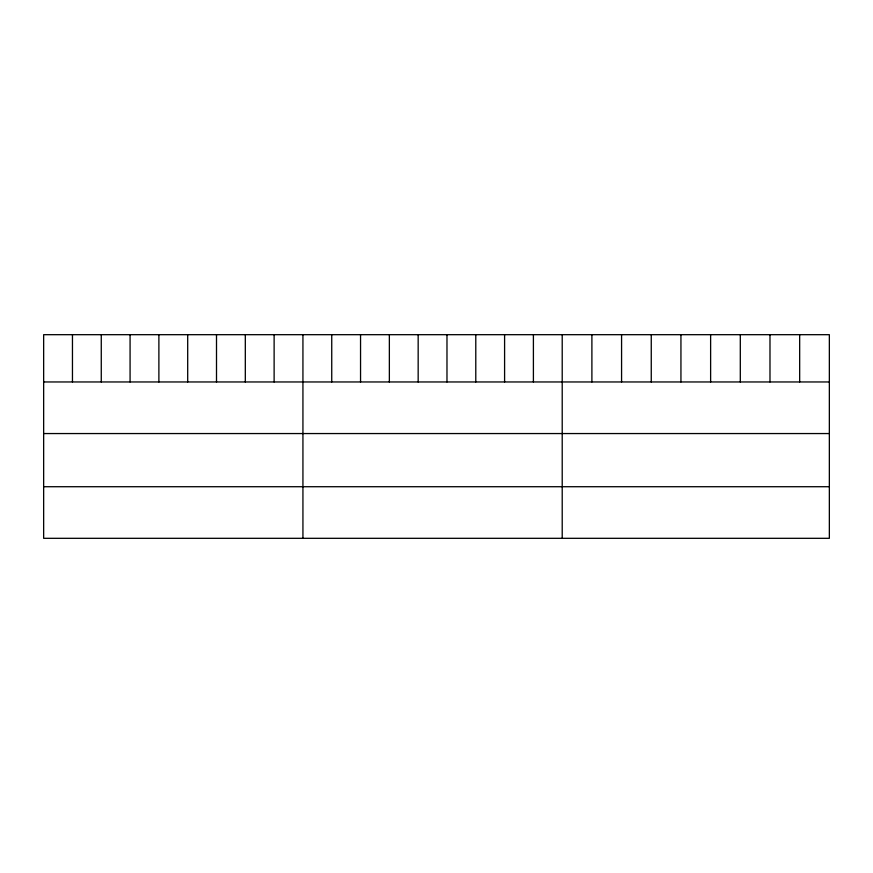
<?xml version="1.0" encoding="UTF-8"?>
<svg xmlns="http://www.w3.org/2000/svg" width="873" height="873" viewBox="0 0 873 873"><rect width="100%" height="100%" fill="white"/><g stroke="black" fill="none" stroke-linecap="round" stroke-linejoin="round"><path stroke-width="1.31" d="M829.35 381.959L829.35 538.314L43.65 538.314L43.65 334.686L829.35 334.686L829.35 381.959L43.65 381.959M43.65 433.554L829.35 433.554M43.65 486.719L829.35 486.719M799.668 334.686L799.668 381.959M769.986 334.686L769.986 381.959M740.304 334.686L740.304 381.959M710.622 334.686L710.622 381.959M680.94 334.686L680.94 381.959M651.258 334.686L651.258 381.959M621.576 334.686L621.576 381.959M591.894 334.686L591.894 381.959M562.212 334.686L562.212 538.314M533.403 334.686L533.403 381.959M504.594 334.686L504.594 381.959M475.785 334.686L475.785 381.959M446.976 334.686L446.976 381.959M418.167 334.686L418.167 381.959M389.358 334.686L389.358 381.959M360.549 334.686L360.549 381.959M331.74 334.686L331.74 381.959M302.931 334.686L302.931 538.314M274.122 334.686L274.122 381.959M245.313 334.686L245.313 381.959M216.504 334.686L216.504 381.959M187.695 334.686L187.695 381.959M158.886 334.686L158.886 381.959M130.077 334.686L130.077 381.959M101.268 334.686L101.268 381.959M72.459 334.686L72.459 381.959"/></g></svg>
